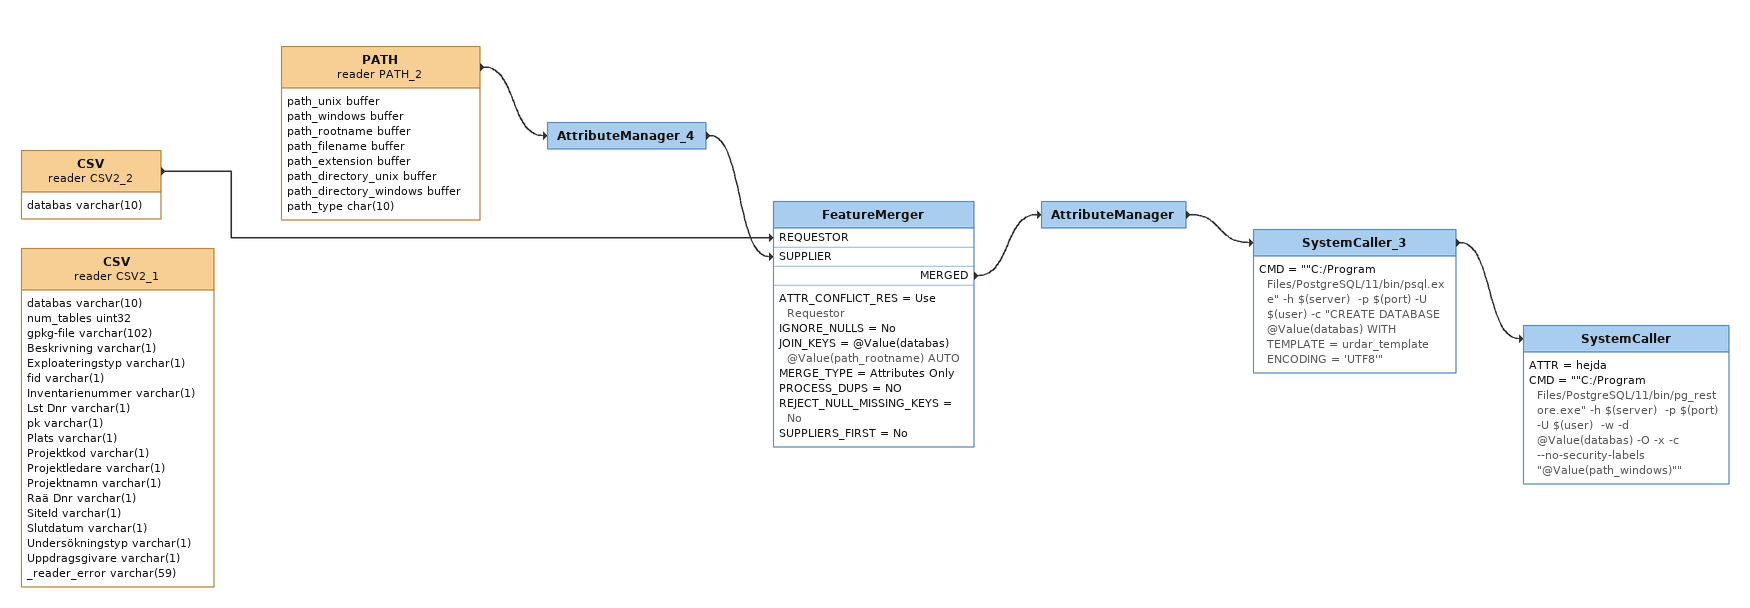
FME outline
CSV (reader CSV2_2)
    attributes: databas varchar(10)
    -> FeatureMerger [REQUESTOR]
CSV (reader CSV2_1)
    attributes: databas varchar(10), num_tables uint32, gpkg-file varchar(102), Beskrivning varchar(1), Exploateringstyp varchar(1), fid varchar(1), Inventarienummer varchar(1), Lst Dnr varchar(1), pk varchar(1), Plats varchar(1), Projektkod varchar(1), Projektledare varchar(1), Projektnamn varchar(1), Raä Dnr varchar(1), SiteId varchar(1), Slutdatum varchar(1), Undersökningstyp varchar(1), Uppdragsgivare varchar(1), _reader_error varchar(59)
PATH (reader PATH_2)
    attributes: path_unix buffer, path_windows buffer, path_rootname buffer, path_filename buffer, path_extension buffer, path_directory_unix buffer, path_directory_windows buffer, path_type char(10)
    -> AttributeManager_4
AttributeManager_4
    -> FeatureMerger [SUPPLIER]
FeatureMerger
    ATTR_CONFLICT_RES = Use Requestor
    IGNORE_NULLS = No
    JOIN_KEYS = @Value(databas) @Value(path_rootname) AUTO
    MERGE_TYPE = Attributes Only
    PROCESS_DUPS = NO
    REJECT_NULL_MISSING_KEYS = No
    SUPPLIERS_FIRST = No
    MERGED -> AttributeManager
AttributeManager
    -> SystemCaller_3
SystemCaller_3
    CMD = ""C:/Program Files/PostgreSQL/11/bin/psql.exe" -h $(server)  -p $(port) -U $(user) -c "CREATE DATABASE  @Value(databas) WITH TEMPLATE = urdar_template ENCODING = 'UTF8'"
    -> SystemCaller
SystemCaller
    ATTR = hejda
    CMD = ""C:/Program Files/PostgreSQL/11/bin/pg_restore.exe" -h $(server)  -p $(port) -U $(user)  -w -d @Value(databas) -O -x -c --no-security-labels "@Value(path_windows)""
